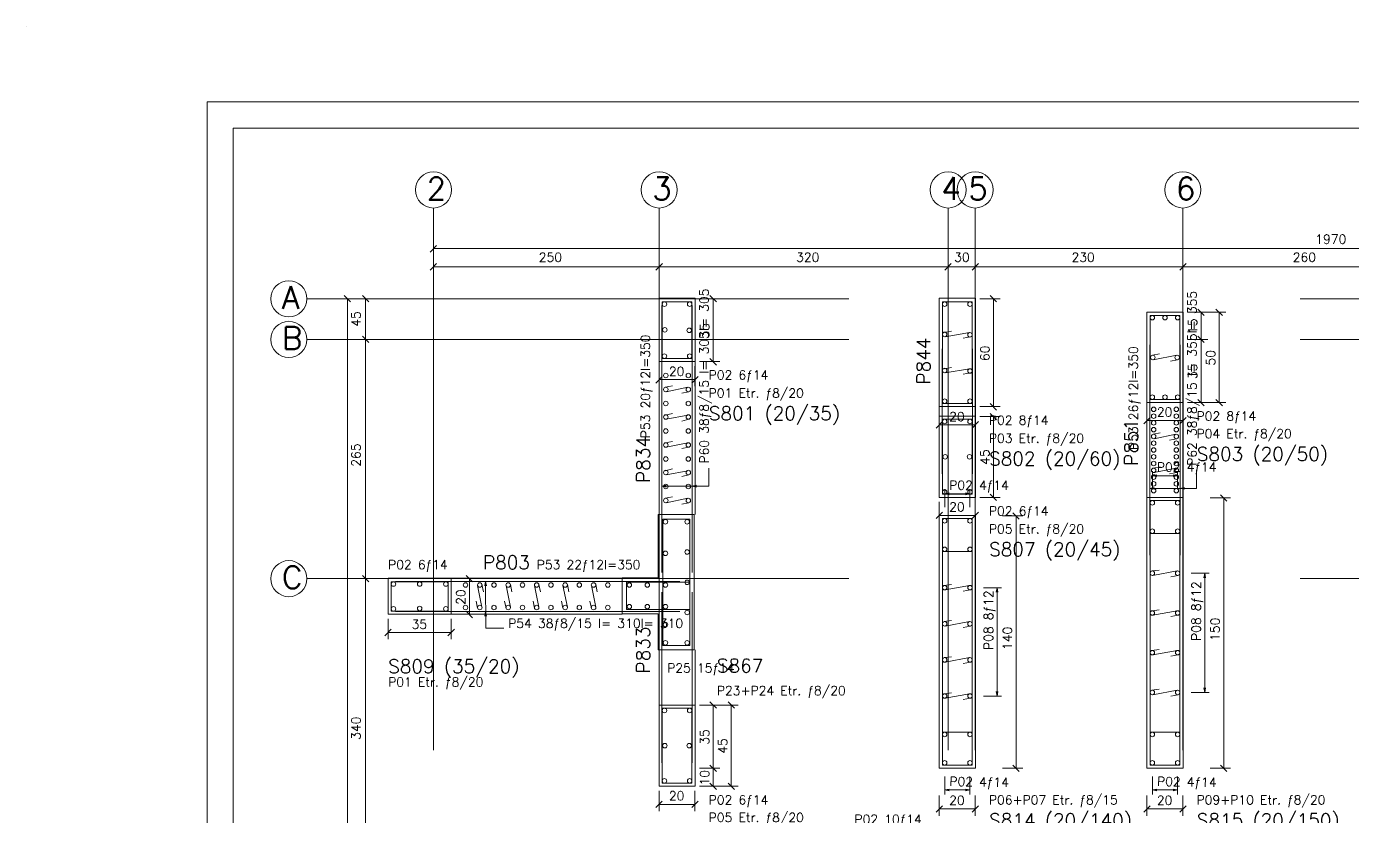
# Model space of a CAD drawing. Header units: inches. Extents: x -0.73 to 0.27, y 1.31 to 2.52.
# Drawn here: x -0.7272 to -0.4335, y 2.3426 to 2.5176 of the extents above; entities that cross this region are included whole.
import ezdxf

# ---------------------------------------------------------------- set-up
doc = ezdxf.new("R2010")
doc.units = ezdxf.units.IN
doc.header["$MEASUREMENT"] = 0
doc.linetypes.add('CENTER', pattern=[0.0065, 0.002, -0.001, 0.0005, -0.001, 0.002])
for name, color, linetype, lineweight in [('DONATI', 84, 'Continuous', 0), ('OLCU', 1, 'Continuous', 0), ('PENC2', 1, 'Continuous', 0), ('PENC3', 5, 'Continuous', 0), ('PENC4', 84, 'Continuous', 0), ('PEND2', 1, 'CENTER', 0)]:
    doc.layers.add(name, color=color, linetype=linetype, lineweight=lineweight)
doc.styles.add('RomanSTA', font='RomanSTA')

msp = doc.modelspace()

# ---------------------------------------------------------------- linework, layer by layer
at = {"layer": 'DONATI', "linetype": 'Continuous'}
for p, q in [((-0.58647, 2.45581), (-0.58647, 2.39671)), ((-0.58641, 2.45661), (-0.58641, 2.44411)), ((-0.58641, 2.45661), (-0.57982, 2.45661)), ((-0.57982, 2.45661), (-0.57982, 2.44411)), ((-0.57975, 2.45581), (-0.57975, 2.39671)), ((-0.52433, 2.45661), (-0.52433, 2.43411)), ((-0.52433, 2.45661), (-0.51774, 2.45661)), ((-0.51774, 2.45661), (-0.51774, 2.43411)), ((-0.47833, 2.45361), (-0.47833, 2.43501)), ((-0.47833, 2.45361), (-0.47174, 2.45361)), ((-0.47174, 2.45361), (-0.47174, 2.43501)), ((-0.47839, 2.44711), (-0.47839, 2.40051)), ((-0.47167, 2.44711), (-0.47167, 2.40051)), ((-0.58641, 2.44411), (-0.57982, 2.44411)), ((-0.52439, 2.44621), (-0.52439, 2.41851)), ((-0.51767, 2.44621), (-0.51767, 2.41851)), ((-0.47833, 2.43501), (-0.47174, 2.43501)), ((-0.52433, 2.43411), (-0.51774, 2.43411)), ((-0.52433, 2.43061), (-0.52433, 2.41401)), ((-0.52433, 2.43061), (-0.51774, 2.43061)), ((-0.51774, 2.43061), (-0.51774, 2.41401)), ((-0.52433, 2.41401), (-0.51774, 2.41401)), ((-0.47833, 2.41261), (-0.47833, 2.35401)), ((-0.47833, 2.41261), (-0.47174, 2.41261)), ((-0.47174, 2.41261), (-0.47174, 2.35401)), ((-0.58029, 2.40851), (-0.58629, 2.40851)), ((-0.58629, 2.40851), (-0.58629, 2.38051)), ((-0.58029, 2.38051), (-0.58029, 2.40851)), ((-0.52433, 2.40861), (-0.52433, 2.35401)), ((-0.52433, 2.40861), (-0.51774, 2.40861)), ((-0.51774, 2.40861), (-0.51774, 2.35401)), ((-0.47839, 2.40531), (-0.47167, 2.40531)), ((-0.52439, 2.40131), (-0.51767, 2.40131)), ((-0.64641, 2.39461), (-0.64641, 2.38811)), ((-0.64641, 2.39461), (-0.63382, 2.39461)), ((-0.64551, 2.39471), (-0.58249, 2.39471)), ((-0.63382, 2.39461), (-0.63382, 2.38811)), ((-0.58029, 2.39451), (-0.59429, 2.39451)), ((-0.59429, 2.39451), (-0.59429, 2.38851)), ((-0.58647, 2.39231), (-0.58647, 2.35451)), ((-0.57975, 2.39231), (-0.57975, 2.35451)), ((-0.64641, 2.38811), (-0.63382, 2.38811)), ((-0.64551, 2.38801), (-0.58249, 2.38801)), ((-0.59429, 2.38851), (-0.58029, 2.38851)), ((-0.58629, 2.38051), (-0.58029, 2.38051)), ((-0.58641, 2.36661), (-0.58641, 2.35001)), ((-0.58641, 2.36661), (-0.57982, 2.36661)), ((-0.57982, 2.36661), (-0.57982, 2.35001)), ((-0.52439, 2.36131), (-0.51767, 2.36131)), ((-0.47839, 2.36131), (-0.47167, 2.36131)), ((-0.52433, 2.35401), (-0.51774, 2.35401)), ((-0.47833, 2.35401), (-0.47174, 2.35401)), ((-0.58641, 2.35001), (-0.57982, 2.35001))]:
    msp.add_line(p, q, dxfattribs=at)
at = {"layer": 'DONATI'}
for centre in [(-0.58591, 2.45611), (-0.58032, 2.45611), (-0.52383, 2.45611), (-0.51824, 2.45611), (-0.47783, 2.45311), (-0.47503, 2.45311), (-0.47224, 2.45311), (-0.58581, 2.45041), (-0.58041, 2.45031), (-0.52383, 2.44941), (-0.51823, 2.44931), (-0.58591, 2.44461), (-0.58032, 2.44461), (-0.47773, 2.44431), (-0.47233, 2.44431), (-0.58561, 2.44031), (-0.58061, 2.44031), (-0.52383, 2.44141), (-0.51823, 2.44131), (-0.58561, 2.43721), (-0.58061, 2.43721), (-0.52383, 2.43461), (-0.51824, 2.43461), (-0.47783, 2.43551), (-0.47503, 2.43551), (-0.47224, 2.43551), (-0.58561, 2.43411), (-0.58061, 2.43411), (-0.47753, 2.43281), (-0.47253, 2.43281), (-0.58561, 2.43111), (-0.58061, 2.43111), (-0.52383, 2.43011), (-0.51824, 2.43011), (-0.47753, 2.43131), (-0.47753, 2.42981), (-0.47253, 2.43131), (-0.47253, 2.42981), (-0.58561, 2.42801), (-0.58061, 2.42801), (-0.47753, 2.42831), (-0.47753, 2.42681), (-0.47253, 2.42831), (-0.47253, 2.42681), (-0.58561, 2.42491), (-0.58061, 2.42491), (-0.47753, 2.42531), (-0.47753, 2.42381), (-0.47253, 2.42531), (-0.47253, 2.42381), (-0.58561, 2.42181), (-0.58061, 2.42181), (-0.52373, 2.42231), (-0.51833, 2.42231), (-0.47753, 2.42231), (-0.47753, 2.42081), (-0.47253, 2.42231), (-0.47253, 2.42081), (-0.58561, 2.41881), (-0.58061, 2.41881), (-0.47753, 2.41931), (-0.47753, 2.41781), (-0.47253, 2.41931), (-0.47253, 2.41781), (-0.58561, 2.41571), (-0.58061, 2.41571), (-0.52383, 2.41451), (-0.51824, 2.41451), (-0.47753, 2.41631), (-0.47753, 2.41481), (-0.47253, 2.41631), (-0.47253, 2.41481), (-0.58561, 2.41261), (-0.58061, 2.41261), (-0.47783, 2.41211), (-0.47224, 2.41211), (-0.58569, 2.40791), (-0.58089, 2.40791), (-0.52383, 2.40811), (-0.51824, 2.40811), (-0.47783, 2.40581), (-0.47223, 2.40581), (-0.58569, 2.40091), (-0.58089, 2.40121), (-0.52383, 2.40181), (-0.51823, 2.40181), (-0.47783, 2.39651), (-0.47223, 2.39651), (-0.64591, 2.39411), (-0.64011, 2.39411), (-0.63432, 2.39411), (-0.62996, 2.39391), (-0.62681, 2.39391), (-0.62366, 2.39391), (-0.62051, 2.39391), (-0.61735, 2.39391), (-0.6142, 2.39391), (-0.61105, 2.39391), (-0.6079, 2.39391), (-0.60475, 2.39391), (-0.6016, 2.39391), (-0.59844, 2.39391), (-0.59369, 2.39391), (-0.58969, 2.39391), (-0.58569, 2.39391), (-0.58089, 2.39451), (-0.52383, 2.39331), (-0.51823, 2.39331), (-0.64591, 2.38861), (-0.64011, 2.38871), (-0.63432, 2.38861), (-0.62996, 2.38891), (-0.62681, 2.38891), (-0.62366, 2.38891), (-0.62051, 2.38891), (-0.61736, 2.38891), (-0.6142, 2.38891), (-0.61105, 2.38891), (-0.6079, 2.38891), (-0.60475, 2.38891), (-0.6016, 2.38891), (-0.59845, 2.38891), (-0.59369, 2.38911), (-0.58969, 2.38911), (-0.58569, 2.38911), (-0.58089, 2.38781), (-0.47783, 2.38771), (-0.47223, 2.38771), (-0.58569, 2.38511), (-0.52383, 2.38531), (-0.51823, 2.38531), (-0.58569, 2.38111), (-0.58089, 2.38111), (-0.47783, 2.37891), (-0.47223, 2.37891), (-0.52383, 2.37731), (-0.51823, 2.37731), (-0.47783, 2.37011), (-0.47223, 2.37011), (-0.52383, 2.36931), (-0.51823, 2.36931), (-0.58591, 2.36611), (-0.58032, 2.36611), (-0.58581, 2.35831), (-0.58041, 2.35831), (-0.52384, 2.36081), (-0.51824, 2.36081), (-0.47784, 2.36081), (-0.47224, 2.36081), (-0.52383, 2.35451), (-0.51824, 2.35451), (-0.47783, 2.35451), (-0.47224, 2.35451), (-0.58591, 2.35051), (-0.58032, 2.35051)]:
    msp.add_circle(centre, 0.0005, dxfattribs=at)
at = {"layer": 'OLCU', "linetype": 'Continuous'}
for p, q in [((-0.63707, 2.46691), (-0.63707, 2.47141)), ((-0.63778, 2.46761), (-0.63637, 2.46911)), ((-0.63707, 2.46841), (-0.24307, 2.46841)), ((-0.63707, 2.46291), (-0.63707, 2.46741)), ((-0.58707, 2.46291), (-0.58707, 2.46741)), ((-0.52307, 2.46291), (-0.52307, 2.46741)), ((-0.51707, 2.46291), (-0.51707, 2.46741)), ((-0.47107, 2.46291), (-0.47107, 2.46741)), ((-0.63778, 2.46361), (-0.63637, 2.46511)), ((-0.63707, 2.46441), (-0.58707, 2.46441)), ((-0.58778, 2.46361), (-0.58637, 2.46511)), ((-0.58707, 2.46441), (-0.52307, 2.46441)), ((-0.52378, 2.46361), (-0.52237, 2.46511)), ((-0.52307, 2.46441), (-0.51707, 2.46441)), ((-0.51778, 2.46361), (-0.51637, 2.46511)), ((-0.51707, 2.46441), (-0.47107, 2.46441)), ((-0.47178, 2.46361), (-0.47037, 2.46511)), ((-0.47107, 2.46441), (-0.41907, 2.46441)), ((-0.65461, 2.45731), (-0.65911, 2.45731)), ((-0.65541, 2.45661), (-0.65682, 2.45801)), ((-0.65611, 2.45731), (-0.65611, 2.07931)), ((-0.65061, 2.45731), (-0.65511, 2.45731)), ((-0.65141, 2.45661), (-0.65282, 2.45801)), ((-0.65211, 2.45731), (-0.65211, 2.44831)), ((-0.57361, 2.45731), (-0.57811, 2.45731)), ((-0.57441, 2.45661), (-0.57582, 2.45801)), ((-0.57511, 2.44341), (-0.57511, 2.45731)), ((-0.51153, 2.45731), (-0.51603, 2.45731)), ((-0.51233, 2.45661), (-0.51374, 2.45801)), ((-0.51303, 2.43341), (-0.51303, 2.45731)), ((-0.46553, 2.45431), (-0.47003, 2.45431)), ((-0.46633, 2.45361), (-0.46774, 2.45501)), ((-0.46703, 2.44831), (-0.46703, 2.45431)), ((-0.46153, 2.45431), (-0.46603, 2.45431)), ((-0.46233, 2.45361), (-0.46374, 2.45501)), ((-0.46303, 2.43431), (-0.46303, 2.45431)), ((-0.65061, 2.44831), (-0.65511, 2.44831)), ((-0.65141, 2.44761), (-0.65282, 2.44901)), ((-0.65211, 2.44831), (-0.65211, 2.39531)), ((-0.46553, 2.44831), (-0.47003, 2.44831)), ((-0.46633, 2.44761), (-0.46774, 2.44901)), ((-0.46703, 2.43431), (-0.46703, 2.44831)), ((-0.57441, 2.44261), (-0.57582, 2.44411)), ((-0.58711, 2.43791), (-0.58711, 2.44241)), ((-0.57915, 2.43791), (-0.57915, 2.44241)), ((-0.57361, 2.44341), (-0.57811, 2.44341)), ((-0.58782, 2.43861), (-0.5864, 2.44011)), ((-0.58711, 2.43941), (-0.57915, 2.43941)), ((-0.57986, 2.43861), (-0.57844, 2.44011)), ((-0.46633, 2.43361), (-0.46774, 2.43501)), ((-0.46233, 2.43361), (-0.46374, 2.43501)), ((-0.52503, 2.42791), (-0.52503, 2.43241)), ((-0.51707, 2.42791), (-0.51707, 2.43241)), ((-0.51153, 2.43341), (-0.51603, 2.43341)), ((-0.51233, 2.43261), (-0.51374, 2.43411)), ((-0.51233, 2.43051), (-0.51374, 2.43191)), ((-0.47903, 2.42881), (-0.47903, 2.43331)), ((-0.47107, 2.42881), (-0.47107, 2.43331)), ((-0.46553, 2.43431), (-0.47003, 2.43431)), ((-0.46153, 2.43431), (-0.46603, 2.43431)), ((-0.52574, 2.42861), (-0.52432, 2.43011)), ((-0.52503, 2.42941), (-0.51707, 2.42941)), ((-0.51778, 2.42861), (-0.51636, 2.43011)), ((-0.51153, 2.43121), (-0.51603, 2.43121)), ((-0.51303, 2.41331), (-0.51303, 2.43121)), ((-0.47974, 2.42961), (-0.47832, 2.43101)), ((-0.47903, 2.43031), (-0.47107, 2.43031)), ((-0.47178, 2.42961), (-0.47036, 2.43101)), ((-0.47783, 2.41511), (-0.47783, 2.41911)), ((-0.47783, 2.41811), (-0.47685, 2.41831)), ((-0.47783, 2.41811), (-0.47224, 2.41811)), ((-0.47783, 2.41811), (-0.47685, 2.41791)), ((-0.47224, 2.41811), (-0.47322, 2.41831)), ((-0.47224, 2.41811), (-0.47322, 2.41791)), ((-0.47224, 2.41511), (-0.47224, 2.41911)), ((-0.58647, 2.41581), (-0.58549, 2.41601)), ((-0.58647, 2.41581), (-0.58549, 2.41561)), ((-0.57975, 2.41581), (-0.57877, 2.41601)), ((-0.57975, 2.41581), (-0.57877, 2.41561)), ((-0.52383, 2.41111), (-0.52383, 2.41511)), ((-0.52383, 2.41411), (-0.52285, 2.41431)), ((-0.51824, 2.41411), (-0.51922, 2.41431)), ((-0.51824, 2.41111), (-0.51824, 2.41511)), ((-0.47839, 2.41531), (-0.47741, 2.41551)), ((-0.47839, 2.41531), (-0.47741, 2.41511)), ((-0.47167, 2.41531), (-0.47069, 2.41551)), ((-0.47167, 2.41531), (-0.47069, 2.41511)), ((-0.52503, 2.40781), (-0.52503, 2.41231)), ((-0.52383, 2.41411), (-0.51824, 2.41411)), ((-0.52383, 2.41411), (-0.52285, 2.41391)), ((-0.51824, 2.41411), (-0.51922, 2.41391)), ((-0.51707, 2.40781), (-0.51707, 2.41231)), ((-0.51153, 2.41331), (-0.51603, 2.41331)), ((-0.51233, 2.41261), (-0.51374, 2.41401)), ((-0.46053, 2.41321), (-0.46503, 2.41321)), ((-0.46133, 2.41251), (-0.46274, 2.41391)), ((-0.46203, 2.35331), (-0.46203, 2.41321)), ((-0.52574, 2.40861), (-0.52432, 2.41001)), ((-0.52503, 2.40931), (-0.51707, 2.40931)), ((-0.51778, 2.40861), (-0.51636, 2.41001)), ((-0.50653, 2.40921), (-0.51103, 2.40921)), ((-0.50733, 2.40851), (-0.50874, 2.40991)), ((-0.50803, 2.35331), (-0.50803, 2.40921)), ((-0.65061, 2.39531), (-0.65511, 2.39531)), ((-0.65141, 2.39461), (-0.65282, 2.39601)), ((-0.65211, 2.39531), (-0.65211, 2.32731)), ((-0.62761, 2.39531), (-0.63211, 2.39531)), ((-0.62841, 2.39461), (-0.62982, 2.39601)), ((-0.62911, 2.38741), (-0.62911, 2.39531)), ((-0.62551, 2.39471), (-0.6257, 2.39371)), ((-0.62551, 2.39471), (-0.62531, 2.39371)), ((-0.46923, 2.39651), (-0.46523, 2.39651)), ((-0.46623, 2.39651), (-0.46643, 2.39551)), ((-0.46623, 2.39651), (-0.46623, 2.37011)), ((-0.46623, 2.39651), (-0.46604, 2.39551)), ((-0.51523, 2.39331), (-0.51123, 2.39331)), ((-0.51223, 2.39331), (-0.51243, 2.39231)), ((-0.51223, 2.39331), (-0.51223, 2.36931)), ((-0.51223, 2.39331), (-0.51204, 2.39231)), ((-0.62841, 2.38661), (-0.62982, 2.38811)), ((-0.62551, 2.38801), (-0.6257, 2.38701)), ((-0.62551, 2.38801), (-0.62531, 2.38701)), ((-0.64711, 2.38191), (-0.64711, 2.38641)), ((-0.63315, 2.38191), (-0.63315, 2.38641)), ((-0.62761, 2.38741), (-0.63211, 2.38741)), ((-0.64782, 2.38261), (-0.6464, 2.38411)), ((-0.64711, 2.38341), (-0.63315, 2.38341)), ((-0.63386, 2.38261), (-0.63244, 2.38411)), ((-0.51223, 2.36931), (-0.51243, 2.37031)), ((-0.51223, 2.36931), (-0.51204, 2.37031)), ((-0.46623, 2.37011), (-0.46643, 2.37111)), ((-0.46623, 2.37011), (-0.46604, 2.37111)), ((-0.57361, 2.36731), (-0.57811, 2.36731)), ((-0.57441, 2.36661), (-0.57582, 2.36801)), ((-0.57511, 2.35331), (-0.57511, 2.36731)), ((-0.56961, 2.36731), (-0.57411, 2.36731)), ((-0.57041, 2.36661), (-0.57182, 2.36801)), ((-0.57111, 2.34931), (-0.57111, 2.36731)), ((-0.51523, 2.36931), (-0.51123, 2.36931)), ((-0.46923, 2.37011), (-0.46523, 2.37011)), ((-0.57361, 2.35331), (-0.57811, 2.35331)), ((-0.57441, 2.35261), (-0.57582, 2.35401)), ((-0.57511, 2.34931), (-0.57511, 2.35331)), ((-0.50653, 2.35331), (-0.51103, 2.35331)), ((-0.50733, 2.35261), (-0.50874, 2.35401)), ((-0.46053, 2.35331), (-0.46503, 2.35331)), ((-0.46133, 2.35261), (-0.46274, 2.35401)), ((-0.57441, 2.34861), (-0.57582, 2.35001)), ((-0.57041, 2.34861), (-0.57182, 2.35001)), ((-0.52383, 2.35151), (-0.52383, 2.34751)), ((-0.51824, 2.35151), (-0.51823, 2.34751)), ((-0.47783, 2.35151), (-0.47783, 2.34751)), ((-0.47224, 2.35151), (-0.47223, 2.34751)), ((-0.58711, 2.34381), (-0.58711, 2.34831)), ((-0.57915, 2.34381), (-0.57915, 2.34831)), ((-0.57361, 2.34931), (-0.57811, 2.34931)), ((-0.56961, 2.34931), (-0.57411, 2.34931)), ((-0.52503, 2.34281), (-0.52503, 2.34731)), ((-0.52383, 2.34851), (-0.52285, 2.34871)), ((-0.51823, 2.34851), (-0.52383, 2.34851)), ((-0.52383, 2.34851), (-0.52285, 2.34831)), ((-0.51823, 2.34851), (-0.51922, 2.34831)), ((-0.51823, 2.34851), (-0.51921, 2.34871)), ((-0.51707, 2.34281), (-0.51707, 2.34731)), ((-0.47903, 2.34281), (-0.47903, 2.34731)), ((-0.47783, 2.34851), (-0.47685, 2.34871)), ((-0.47223, 2.34851), (-0.47783, 2.34851)), ((-0.47783, 2.34851), (-0.47685, 2.34831)), ((-0.47223, 2.34851), (-0.47322, 2.34831)), ((-0.47223, 2.34851), (-0.47321, 2.34871)), ((-0.47107, 2.34281), (-0.47107, 2.34731)), ((-0.58782, 2.34461), (-0.5864, 2.34601)), ((-0.58711, 2.34531), (-0.57915, 2.34531)), ((-0.57986, 2.34461), (-0.57844, 2.34601)), ((-0.52573, 2.34361), (-0.52432, 2.34501)), ((-0.52503, 2.34431), (-0.51707, 2.34431)), ((-0.51777, 2.34361), (-0.51636, 2.34501)), ((-0.47973, 2.34361), (-0.47832, 2.34501)), ((-0.47903, 2.34431), (-0.47107, 2.34431)), ((-0.47177, 2.34361), (-0.47036, 2.34501))]:
    msp.add_line(p, q, dxfattribs=at)
at = {"layer": 'PENC2', "linetype": 'Continuous'}
for p, q in [((-0.57611, 2.41581), (-0.57611, 2.41981)), ((-0.46803, 2.41531), (-0.46803, 2.41931)), ((-0.57611, 2.41581), (-0.58647, 2.41581)), ((-0.46803, 2.41531), (-0.47839, 2.41531)), ((-0.6255, 2.38431), (-0.62551, 2.39471)), ((-0.6255, 2.38431), (-0.6215, 2.38431))]:
    msp.add_line(p, q, dxfattribs=at)
at = {"layer": 'PENC3', "linetype": 'Continuous'}
for p, q in [((-0.58711, 2.45741), (-0.58711, 2.44341)), ((-0.58711, 2.45741), (-0.57911, 2.45741)), ((-0.57911, 2.45741), (-0.57911, 2.44341)), ((-0.52503, 2.45741), (-0.52503, 2.43341)), ((-0.52503, 2.45741), (-0.51703, 2.45741)), ((-0.51703, 2.45741), (-0.51703, 2.43341)), ((-0.47903, 2.45431), (-0.47903, 2.43431)), ((-0.47903, 2.45431), (-0.47103, 2.45431)), ((-0.47103, 2.45431), (-0.47103, 2.43431)), ((-0.52392, 2.44981), (-0.52235, 2.45011)), ((-0.52374, 2.44891), (-0.51832, 2.44981)), ((-0.51814, 2.44891), (-0.51972, 2.44861)), ((-0.47783, 2.44481), (-0.47625, 2.44511)), ((-0.47764, 2.44381), (-0.47243, 2.44481)), ((-0.47224, 2.44381), (-0.47381, 2.44351)), ((-0.58711, 2.44341), (-0.57911, 2.44341)), ((-0.58711, 2.44341), (-0.58711, 2.40951)), ((-0.57911, 2.44341), (-0.57911, 2.40951)), ((-0.52392, 2.44181), (-0.52235, 2.44211)), ((-0.52374, 2.44091), (-0.51832, 2.44181)), ((-0.51814, 2.44091), (-0.51972, 2.44061)), ((-0.58571, 2.43771), (-0.58415, 2.43801)), ((-0.58551, 2.43671), (-0.58071, 2.43771)), ((-0.58051, 2.43671), (-0.58208, 2.43641)), ((-0.58571, 2.43151), (-0.58415, 2.43191)), ((-0.52503, 2.43341), (-0.51703, 2.43341)), ((-0.52503, 2.43341), (-0.52503, 2.43131)), ((-0.51703, 2.43341), (-0.51703, 2.43131)), ((-0.47903, 2.43431), (-0.47103, 2.43431)), ((-0.47903, 2.43431), (-0.47903, 2.41331)), ((-0.47103, 2.43431), (-0.47103, 2.41331)), ((-0.58551, 2.43061), (-0.58071, 2.43151)), ((-0.58051, 2.43061), (-0.58208, 2.43021)), ((-0.52503, 2.43131), (-0.52503, 2.41331)), ((-0.52503, 2.43131), (-0.51703, 2.43131)), ((-0.51703, 2.43131), (-0.51703, 2.41331)), ((-0.47763, 2.42731), (-0.47607, 2.42761)), ((-0.47743, 2.42631), (-0.47263, 2.42731)), ((-0.47243, 2.42631), (-0.474, 2.42601)), ((-0.58571, 2.42541), (-0.58415, 2.42571)), ((-0.58551, 2.42441), (-0.58071, 2.42541)), ((-0.58051, 2.42441), (-0.58208, 2.42411)), ((-0.47763, 2.41981), (-0.47607, 2.42011)), ((-0.58571, 2.41921), (-0.58415, 2.41961)), ((-0.58551, 2.41831), (-0.58071, 2.41921)), ((-0.58051, 2.41831), (-0.58208, 2.41791)), ((-0.47743, 2.41881), (-0.47263, 2.41981)), ((-0.47243, 2.41881), (-0.474, 2.41851)), ((-0.58571, 2.41311), (-0.58415, 2.41341)), ((-0.58551, 2.41211), (-0.58071, 2.41311)), ((-0.58051, 2.41211), (-0.58208, 2.41181)), ((-0.52503, 2.41331), (-0.51703, 2.41331)), ((-0.47903, 2.41331), (-0.47903, 2.35331)), ((-0.47903, 2.41331), (-0.47103, 2.41331)), ((-0.47103, 2.41331), (-0.47103, 2.35331)), ((-0.57929, 2.40951), (-0.58729, 2.40951)), ((-0.58729, 2.40951), (-0.58729, 2.39551)), ((-0.57929, 2.37951), (-0.57929, 2.40951)), ((-0.52503, 2.40931), (-0.52503, 2.35331)), ((-0.52503, 2.40931), (-0.51703, 2.40931)), ((-0.51703, 2.40931), (-0.51703, 2.35331)), ((-0.47792, 2.39701), (-0.47635, 2.39721)), ((-0.47232, 2.39701), (-0.47774, 2.39601)), ((-0.64711, 2.39541), (-0.64711, 2.38741)), ((-0.64711, 2.39541), (-0.63311, 2.39541)), ((-0.63311, 2.39541), (-0.63311, 2.38741)), ((-0.63311, 2.39541), (-0.59529, 2.39541)), ((-0.6273, 2.39381), (-0.62632, 2.38901)), ((-0.62632, 2.39401), (-0.626, 2.39241)), ((-0.621, 2.39381), (-0.62002, 2.38901)), ((-0.62002, 2.39401), (-0.6197, 2.39241)), ((-0.61469, 2.39381), (-0.61371, 2.38901)), ((-0.61371, 2.39401), (-0.61339, 2.39241)), ((-0.60839, 2.39381), (-0.60741, 2.38901)), ((-0.60741, 2.39401), (-0.60709, 2.39241)), ((-0.60209, 2.39381), (-0.60111, 2.38901)), ((-0.60111, 2.39401), (-0.60079, 2.39241)), ((-0.58729, 2.39551), (-0.59529, 2.39551)), ((-0.59529, 2.39551), (-0.59529, 2.38751)), ((-0.52392, 2.39381), (-0.52235, 2.39401)), ((-0.51832, 2.39381), (-0.52374, 2.39281)), ((-0.47214, 2.39601), (-0.47372, 2.39571)), ((-0.51814, 2.39281), (-0.51972, 2.39251)), ((-0.6273, 2.38881), (-0.62762, 2.39031)), ((-0.621, 2.38881), (-0.62132, 2.39031)), ((-0.61469, 2.38881), (-0.61501, 2.39031)), ((-0.60839, 2.38881), (-0.60871, 2.39031)), ((-0.60209, 2.38881), (-0.60241, 2.39031)), ((-0.47792, 2.38821), (-0.47635, 2.38841)), ((-0.47232, 2.38821), (-0.47774, 2.38721)), ((-0.64711, 2.38741), (-0.63311, 2.38741)), ((-0.63311, 2.38741), (-0.59529, 2.38741)), ((-0.59529, 2.38751), (-0.58729, 2.38751)), ((-0.58729, 2.38751), (-0.58729, 2.37951)), ((-0.52392, 2.38581), (-0.52235, 2.38601)), ((-0.51832, 2.38581), (-0.52374, 2.38481)), ((-0.47214, 2.38721), (-0.47372, 2.38691)), ((-0.51814, 2.38481), (-0.51972, 2.38451)), ((-0.58729, 2.37951), (-0.57929, 2.37951)), ((-0.58711, 2.37951), (-0.58711, 2.36731)), ((-0.57911, 2.37951), (-0.57911, 2.36731)), ((-0.47792, 2.37941), (-0.47635, 2.37961)), ((-0.47232, 2.37941), (-0.47774, 2.37841)), ((-0.52392, 2.37781), (-0.52235, 2.37801)), ((-0.51832, 2.37781), (-0.52374, 2.37681)), ((-0.51814, 2.37681), (-0.51972, 2.37651)), ((-0.47214, 2.37841), (-0.47372, 2.37811)), ((-0.47792, 2.37061), (-0.47635, 2.37081)), ((-0.47232, 2.37061), (-0.47774, 2.36961)), ((-0.58711, 2.36731), (-0.58711, 2.34931)), ((-0.58711, 2.36731), (-0.57911, 2.36731)), ((-0.57911, 2.36731), (-0.57911, 2.34931)), ((-0.52392, 2.36981), (-0.52235, 2.37001)), ((-0.51832, 2.36981), (-0.52374, 2.36881)), ((-0.51814, 2.36881), (-0.51972, 2.36851)), ((-0.47214, 2.36961), (-0.47372, 2.36931)), ((-0.52503, 2.35331), (-0.51703, 2.35331)), ((-0.47903, 2.35331), (-0.47103, 2.35331)), ((-0.58711, 2.34931), (-0.57911, 2.34931))]:
    msp.add_line(p, q, dxfattribs=at)
at = {"layer": 'PENC3'}
for points in [[(0.27324, 1.31205), (0.27324, 2.50089), (-0.68718, 2.50089), (-0.68718, 1.31205)], [(0.26746, 1.31783), (0.26746, 2.49511), (-0.6814, 2.49511), (-0.6814, 1.31783)]]:
    msp.add_lwpolyline(points, close=True, dxfattribs=at)
for centre in [(-0.63707, 2.48141), (-0.58707, 2.48141), (-0.52307, 2.48141), (-0.51707, 2.48141), (-0.47107, 2.48141), (-0.66911, 2.45731), (-0.66911, 2.44831), (-0.66911, 2.39531)]:
    msp.add_circle(centre, 0.004, dxfattribs=at)
at = {"layer": 'PEND2', "linetype": 'CENTER'}
for p, q in [((-0.63707, 2.47741), (-0.63707, 2.45731)), ((-0.58707, 2.47741), (-0.58707, 2.45731)), ((-0.52307, 2.47741), (-0.52307, 2.45731)), ((-0.51707, 2.47741), (-0.51707, 2.45731)), ((-0.47107, 2.47741), (-0.47107, 2.45731)), ((-0.66511, 2.45731), (-0.64507, 2.45731)), ((-0.64507, 2.45731), (-0.24307, 2.45731)), ((-0.63707, 2.45731), (-0.63707, 2.07931)), ((-0.58707, 2.45731), (-0.58707, 2.07931)), ((-0.52307, 2.45731), (-0.52307, 2.07931)), ((-0.51707, 2.45731), (-0.51707, 2.07931)), ((-0.47107, 2.45731), (-0.47107, 2.07931)), ((-0.66511, 2.44831), (-0.64507, 2.44831)), ((-0.64507, 2.44831), (-0.24307, 2.44831)), ((-0.66511, 2.39531), (-0.64507, 2.39531)), ((-0.64507, 2.39531), (-0.24307, 2.39531))]:
    msp.add_line(p, q, dxfattribs=at)

# ---------------------------------------------------------------- texts
at = {"layer": 'OLCU', "style": 'RomanSTA'}
for s, p in [('1970', (-0.44174, 2.46951)), ('250', (-0.61374, 2.46551)), ('320', (-0.55674, 2.46551)), ('30', (-0.52174, 2.46551)), ('230', (-0.49574, 2.46551)), ('260', (-0.44674, 2.46551)), ('20', (-0.58492, 2.44021)), ('20', (-0.52284, 2.43021)), ('20', (-0.47684, 2.43121)), ('20', (-0.52284, 2.41021)), ('35', (-0.64192, 2.38421)), ('20', (-0.58492, 2.34621)), ('20', (-0.52284, 2.34521)), ('20', (-0.47684, 2.34521))]:
    msp.add_text(s, height=0.002, dxfattribs=at).set_placement(p)
for s, p in [('45', (-0.65322, 2.45111)), ('15', (-0.46793, 2.44951)), ('35', (-0.57601, 2.44851)), ('60', (-0.51393, 2.44351)), ('50', (-0.46393, 2.44251)), ('35', (-0.46793, 2.43951)), ('265', (-0.65322, 2.42011)), ('45', (-0.51393, 2.42051)), ('20', (-0.63001, 2.38951)), ('150', (-0.46293, 2.38151)), ('140', (-0.50893, 2.37951)), ('340', (-0.65322, 2.35961)), ('35', (-0.57601, 2.35851)), ('45', (-0.57201, 2.35651)), ('10', (-0.57601, 2.34951))]:
    msp.add_text(s, height=0.002, rotation=90.0012, dxfattribs=at).set_placement(p)
at = {"layer": 'PENC2', "style": 'RomanSTA'}
for s, height, p in [('5#8/C:\\Sta4V12\\disari\\nisan06\\TU2b', 0.000001, (-0.72721, 2.51761)), ('P02 10ƒ14', 0.002, (-0.54382, 2.34101))]:
    msp.add_text(s, height=height, dxfattribs=at).set_placement(p)
for s, rotation, p in [('P02 4ƒ14', 359.9976, (-0.47682, 2.41901)), ('P02 4ƒ14', 359.9976, (-0.52282, 2.41501)), ('P08 8ƒ12', 90.0012, (-0.46713, 2.38151)), ('P08 8ƒ12', 90.0012, (-0.51313, 2.37951)), ('P02 4ƒ14', 359.0049, (-0.52281, 2.34941)), ('P02 4ƒ14', 359.0049, (-0.47681, 2.34941))]:
    msp.add_text(s, height=0.002, rotation=rotation, dxfattribs=at).set_placement(p)
at = {"layer": 'PENC3', "style": 'RomanSTA'}
for s, height, p in [('P60 38ƒ8/15 l= 305l= 305', 0.002, (-0.57611, 2.42081)), ('P62 38ƒ8/15 l= 355l= 355', 0.002, (-0.46803, 2.42031)), ('P53 20ƒ12l=350', 0.002, (-0.58911, 2.42641)), ('P844', 0.003, (-0.52703, 2.43831)), ('P53 26ƒ12l=350', 0.002, (-0.48103, 2.42381)), ('P851', 0.003, (-0.48103, 2.42031)), ('P834', 0.003, (-0.58911, 2.41651)), ('P833', 0.003, (-0.58911, 2.37431))]:
    msp.add_text(s, height=height, rotation=90.0012, dxfattribs=at).set_placement(p)
for s, height, p in [('P02 6ƒ14', 0.002, (-0.57611, 2.43941)), ('P01 Etr. ƒ8/20', 0.002, (-0.57611, 2.43541)), ('S801 (20/35)', 0.003, (-0.57607, 2.43041)), ('P02 8ƒ14', 0.002, (-0.46803, 2.43031)), ('P02 8ƒ14', 0.002, (-0.51403, 2.42941)), ('P03 Etr. ƒ8/20', 0.002, (-0.51403, 2.42541)), ('P04 Etr. ƒ8/20', 0.002, (-0.46803, 2.42641)), ('S802 (20/60)', 0.003, (-0.51399, 2.42041)), ('S803 (20/50)', 0.003, (-0.46799, 2.42141)), ('P02 6ƒ14', 0.002, (-0.51403, 2.40931)), ('P05 Etr. ƒ8/20', 0.002, (-0.51403, 2.40531)), ('S807 (20/45)', 0.003, (-0.51399, 2.40031)), ('P803', 0.003, (-0.62611, 2.39741)), ('P02 6ƒ14', 0.002, (-0.64712, 2.39741)), ('P53 22ƒ12l=350', 0.002, (-0.6142, 2.39741)), ('P54 38ƒ8/15 l= 310l= 310', 0.002, (-0.6205, 2.38441)), ('S809 (35/20)', 0.003, (-0.6471, 2.37441)), ('P25 15ƒ14', 0.002, (-0.58529, 2.37451)), ('S867', 0.003, (-0.57429, 2.37451)), ('P01 Etr. ƒ8/20', 0.002, (-0.6471, 2.37141)), ('P23+P24 Etr. ƒ8/20', 0.002, (-0.57429, 2.36951)), ('P02 6ƒ14', 0.002, (-0.57611, 2.34531)), ('P06+P07 Etr. ƒ8/15', 0.002, (-0.51403, 2.34531)), ('P09+P10 Etr. ƒ8/20', 0.002, (-0.46803, 2.34531)), ('P05 Etr. ƒ8/20', 0.002, (-0.57611, 2.34141)), ('S814 (20/140)', 0.003, (-0.51399, 2.34031)), ('S815 (20/150)', 0.003, (-0.46799, 2.34031))]:
    msp.add_text(s, height=height, dxfattribs=at).set_placement(p)
at = {"layer": 'PENC4', "style": 'RomanSTA'}
for s, p in [('2', (-0.63857, 2.47921)), ('3', (-0.58857, 2.47921)), ('4', (-0.52457, 2.47921)), ('5', (-0.51857, 2.47921)), ('6', (-0.47257, 2.47921)), ('A', (-0.67061, 2.45511)), ('B', (-0.67061, 2.44611)), ('C', (-0.67061, 2.39311))]:
    msp.add_text(s, height=0.005, dxfattribs=at).set_placement(p)

doc.saveas('drawing.dxf')
